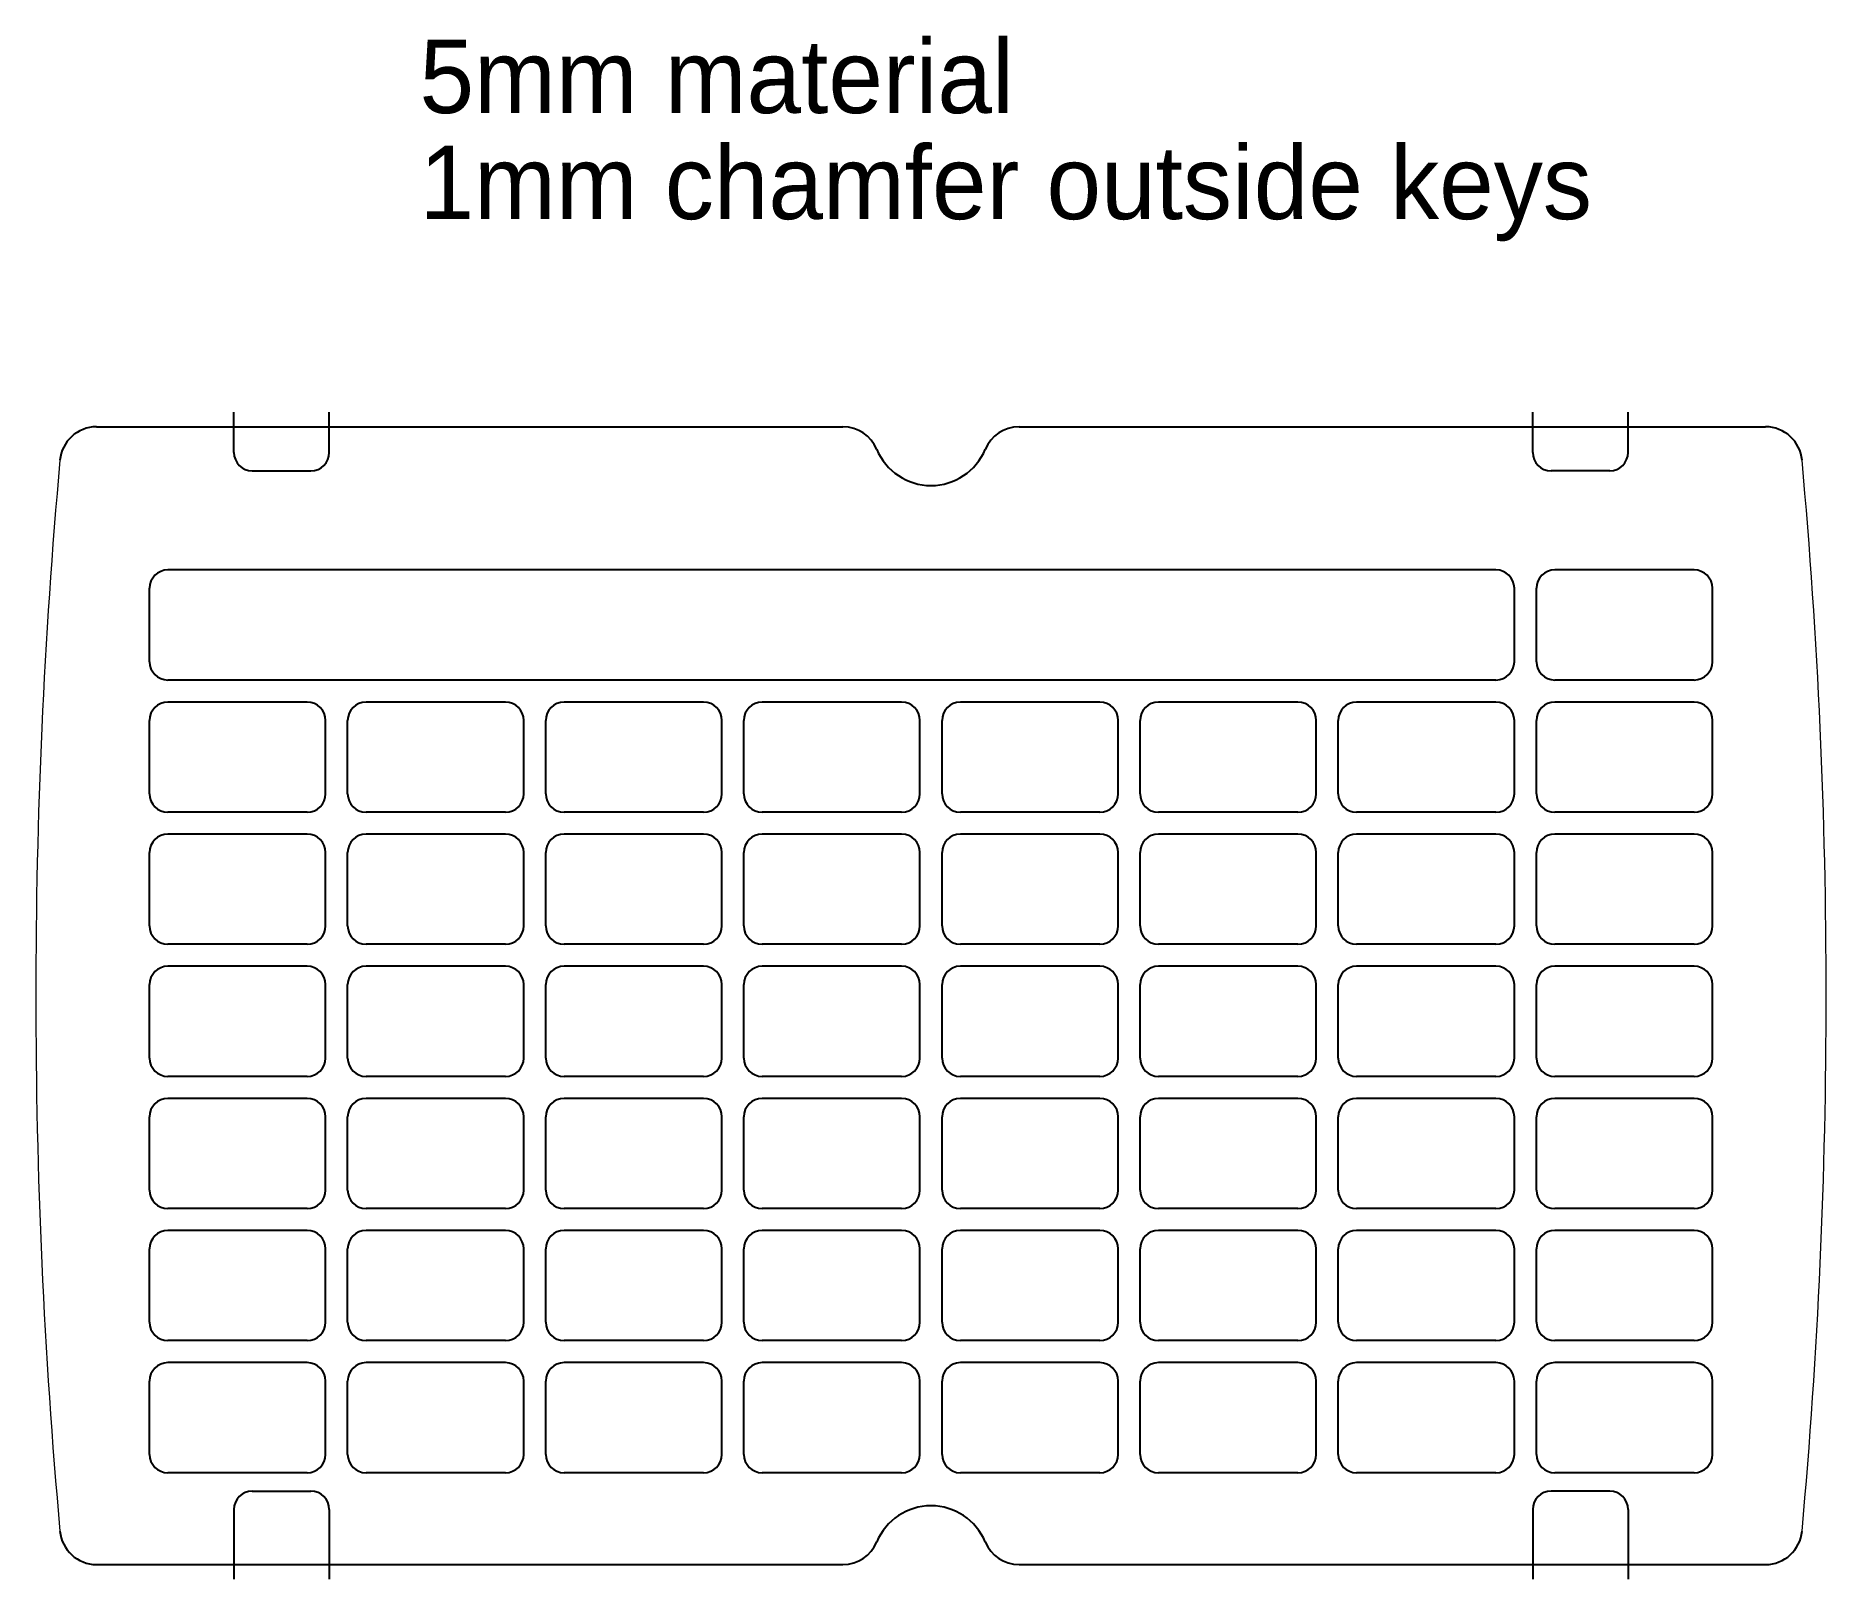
# Model space of a CAD drawing. Header units: millimetres. Extents: x -122 to 122, y -80 to 131.
import ezdxf

# ---------------------------------------------------------------- set-up
doc = ezdxf.new("R2010")
doc.units = ezdxf.units.MM
doc.layers.add('1mm deep', color=6, linetype='Continuous')
doc.layers.add('slots', color=4, linetype='Continuous')

msp = doc.modelspace()

# ---------------------------------------------------------------- linework, layer by layer
for p, q in [((-113.73, 77.5), (-12, 77.5)), ((12, 77.5), (113.73, 77.5)), ((-113.73, -77.5), (-12, -77.5)), ((12, -77.5), (113.73, -77.5)), ((12, -77.5), (113.73, -77.5))]:
    msp.add_line(p, q)
for centre, radius, start, end in [((-113.73, 72.5), 5, 90, 174.8394), ((-12, 72.5), 5, 22.6199, 90), ((12, 72.5), 5, 90, 157.3801), ((113.73, 72.5), 5, 5.1606, 90), ((0, 77.5), 8, 202.6199, 337.3801), ((0, -77.5), 8, 22.6199, 157.3801), ((-113.73, -72.5), 5, 185.1606, 270), ((113.73, -72.5), 5, 270, 354.8394), ((-12, -72.5), 5, 270, 337.3801), ((12, -72.5), 5, 202.6199, 270)]:
    msp.add_arc(centre, radius, start, end)
at = {"color": 7, "linetype": 'Continuous', "lineweight": 15}
for centre, start, end in [((689.03, 0), 174.83945, 185.16055), ((-689.03, 0), 354.83945, 5.16055)]:
    msp.add_arc(centre, 811.03, start, end, dxfattribs=at)
at = {"layer": '1mm deep'}
for p, q in [((-95, 74), (-95, 79.5)), ((-82, 74), (-82, 79.5)), ((82, 74), (82, 79.5)), ((95, 74), (95, 79.5)), ((-92.5, 71.5), (-84.5, 71.5)), ((92.5, 71.5), (84.5, 71.5)), ((-92.5, -67.5), (-84.5, -67.5)), ((92.5, -67.5), (84.5, -67.5)), ((-95, -70), (-95, -79.5)), ((-82, -70), (-82, -79.5)), ((82, -70), (82, -79.5)), ((95, -70), (95, -79.5))]:
    msp.add_line(p, q, dxfattribs=at)
for centre, start, end in [((-92.5, 74), 180, 270), ((-84.5, 74), 270, 0), ((84.5, 74), 180, 270), ((92.5, 74), 270, 0), ((-92.5, -70), 90, 180), ((-84.5, -70), 0, 90), ((84.5, -70), 90, 180), ((92.5, -70), 0, 90)]:
    msp.add_arc(centre, 2.5, start, end, dxfattribs=at)
at = {"layer": 'slots'}
for p, q in [((77, 58), (-104, 58)), ((104, 58), (85, 58)), ((-106.5, 45.5), (-106.5, 55.5)), ((79.5, 45.5), (79.5, 55.5)), ((82.5, 45.5), (82.5, 55.5)), ((106.5, 45.5), (106.5, 55.5)), ((77, 43), (-104, 43)), ((104, 43), (85, 43)), ((-85, 40), (-104, 40)), ((-58, 40), (-77, 40)), ((-31, 40), (-50, 40)), ((-4, 40), (-23, 40)), ((23, 40), (4, 40)), ((50, 40), (31, 40)), ((77, 40), (58, 40)), ((104, 40), (85, 40)), ((-106.5, 27.5), (-106.5, 37.5)), ((-82.5, 27.5), (-82.5, 37.5)), ((-79.5, 27.5), (-79.5, 37.5)), ((-55.5, 27.5), (-55.5, 37.5)), ((-52.5, 27.5), (-52.5, 37.5)), ((-28.5, 27.5), (-28.5, 37.5)), ((-25.5, 27.5), (-25.5, 37.5)), ((-1.5, 27.5), (-1.5, 37.5)), ((1.5, 27.5), (1.5, 37.5)), ((25.5, 27.5), (25.5, 37.5)), ((28.5, 27.5), (28.5, 37.5)), ((52.5, 27.5), (52.5, 37.5)), ((55.5, 27.5), (55.5, 37.5)), ((79.5, 27.5), (79.5, 37.5)), ((82.5, 27.5), (82.5, 37.5)), ((106.5, 27.5), (106.5, 37.5)), ((-85, 25), (-104, 25)), ((-58, 25), (-77, 25)), ((-31, 25), (-50, 25)), ((-4, 25), (-23, 25)), ((23, 25), (4, 25)), ((50, 25), (31, 25)), ((77, 25), (58, 25)), ((104, 25), (85, 25)), ((-85, 22), (-104, 22)), ((-58, 22), (-77, 22)), ((-31, 22), (-50, 22)), ((-4, 22), (-23, 22)), ((23, 22), (4, 22)), ((50, 22), (31, 22)), ((77, 22), (58, 22)), ((104, 22), (85, 22)), ((-106.5, 9.5), (-106.5, 19.5)), ((-82.5, 9.5), (-82.5, 19.5)), ((-79.5, 9.5), (-79.5, 19.5)), ((-55.5, 9.5), (-55.5, 19.5)), ((-52.5, 9.5), (-52.5, 19.5)), ((-28.5, 9.5), (-28.5, 19.5)), ((-25.5, 9.5), (-25.5, 19.5)), ((-1.5, 9.5), (-1.5, 19.5)), ((1.5, 9.5), (1.5, 19.5)), ((25.5, 9.5), (25.5, 19.5)), ((28.5, 9.5), (28.5, 19.5)), ((52.5, 9.5), (52.5, 19.5)), ((55.5, 9.5), (55.5, 19.5)), ((79.5, 9.5), (79.5, 19.5)), ((82.5, 9.5), (82.5, 19.5)), ((106.5, 9.5), (106.5, 19.5)), ((-85, 7), (-104, 7)), ((-58, 7), (-77, 7)), ((-31, 7), (-50, 7)), ((-4, 7), (-23, 7)), ((23, 7), (4, 7)), ((50, 7), (31, 7)), ((77, 7), (58, 7)), ((104, 7), (85, 7)), ((-85, 4), (-104, 4)), ((-58, 4), (-77, 4)), ((-31, 4), (-50, 4)), ((-4, 4), (-23, 4)), ((23, 4), (4, 4)), ((50, 4), (31, 4)), ((77, 4), (58, 4)), ((104, 4), (85, 4)), ((-106.5, -8.5), (-106.5, 1.5)), ((-82.5, -8.5), (-82.5, 1.5)), ((-79.5, -8.5), (-79.5, 1.5)), ((-55.5, -8.5), (-55.5, 1.5)), ((-52.5, -8.5), (-52.5, 1.5)), ((-28.5, -8.5), (-28.5, 1.5)), ((-25.5, -8.5), (-25.5, 1.5)), ((-1.5, -8.5), (-1.5, 1.5)), ((1.5, -8.5), (1.5, 1.5)), ((25.5, -8.5), (25.5, 1.5)), ((28.5, -8.5), (28.5, 1.5)), ((52.5, -8.5), (52.5, 1.5)), ((55.5, -8.5), (55.5, 1.5)), ((79.5, -8.5), (79.5, 1.5)), ((82.5, -8.5), (82.5, 1.5)), ((106.5, -8.5), (106.5, 1.5)), ((-85, -11), (-104, -11)), ((-58, -11), (-77, -11)), ((-31, -11), (-50, -11)), ((-4, -11), (-23, -11)), ((23, -11), (4, -11)), ((50, -11), (31, -11)), ((77, -11), (58, -11)), ((104, -11), (85, -11)), ((-85, -14), (-104, -14)), ((-58, -14), (-77, -14)), ((-31, -14), (-50, -14)), ((-4, -14), (-23, -14)), ((23, -14), (4, -14)), ((50, -14), (31, -14)), ((77, -14), (58, -14)), ((104, -14), (85, -14)), ((-106.5, -26.5), (-106.5, -16.5)), ((-82.5, -26.5), (-82.5, -16.5)), ((-79.5, -26.5), (-79.5, -16.5)), ((-55.5, -26.5), (-55.5, -16.5)), ((-52.5, -26.5), (-52.5, -16.5)), ((-28.5, -26.5), (-28.5, -16.5)), ((-25.5, -26.5), (-25.5, -16.5)), ((-1.5, -26.5), (-1.5, -16.5)), ((1.5, -26.5), (1.5, -16.5)), ((25.5, -26.5), (25.5, -16.5)), ((28.5, -26.5), (28.5, -16.5)), ((52.5, -26.5), (52.5, -16.5)), ((55.5, -26.5), (55.5, -16.5)), ((79.5, -26.5), (79.5, -16.5)), ((82.5, -26.5), (82.5, -16.5)), ((106.5, -26.5), (106.5, -16.5)), ((-85, -29), (-104, -29)), ((-58, -29), (-77, -29)), ((-31, -29), (-50, -29)), ((-4, -29), (-23, -29)), ((23, -29), (4, -29)), ((50, -29), (31, -29)), ((77, -29), (58, -29)), ((104, -29), (85, -29)), ((-85, -32), (-104, -32)), ((-58, -32), (-77, -32)), ((-31, -32), (-50, -32)), ((-4, -32), (-23, -32)), ((23, -32), (4, -32)), ((50, -32), (31, -32)), ((77, -32), (58, -32)), ((104, -32), (85, -32)), ((-106.5, -44.5), (-106.5, -34.5)), ((-82.5, -44.5), (-82.5, -34.5)), ((-79.5, -44.5), (-79.5, -34.5)), ((-55.5, -44.5), (-55.5, -34.5)), ((-52.5, -44.5), (-52.5, -34.5)), ((-28.5, -44.5), (-28.5, -34.5)), ((-25.5, -44.5), (-25.5, -34.5)), ((-1.5, -44.5), (-1.5, -34.5)), ((1.5, -44.5), (1.5, -34.5)), ((25.5, -44.5), (25.5, -34.5)), ((28.5, -44.5), (28.5, -34.5)), ((52.5, -44.5), (52.5, -34.5)), ((55.5, -44.5), (55.5, -34.5)), ((79.5, -44.5), (79.5, -34.5)), ((82.5, -44.5), (82.5, -34.5)), ((106.5, -44.5), (106.5, -34.5)), ((-85, -47), (-104, -47)), ((-58, -47), (-77, -47)), ((-31, -47), (-50, -47)), ((-4, -47), (-23, -47)), ((23, -47), (4, -47)), ((50, -47), (31, -47)), ((77, -47), (58, -47)), ((104, -47), (85, -47)), ((-85, -50), (-104, -50)), ((-58, -50), (-77, -50)), ((-31, -50), (-50, -50)), ((-4, -50), (-23, -50)), ((23, -50), (4, -50)), ((50, -50), (31, -50)), ((77, -50), (58, -50)), ((104, -50), (85, -50)), ((-106.5, -62.5), (-106.5, -52.5)), ((-82.5, -62.5), (-82.5, -52.5)), ((-79.5, -62.5), (-79.5, -52.5)), ((-55.5, -62.5), (-55.5, -52.5)), ((-52.5, -62.5), (-52.5, -52.5)), ((-28.5, -62.5), (-28.5, -52.5)), ((-25.5, -62.5), (-25.5, -52.5)), ((-1.5, -62.5), (-1.5, -52.5)), ((1.5, -62.5), (1.5, -52.5)), ((25.5, -62.5), (25.5, -52.5)), ((28.5, -62.5), (28.5, -52.5)), ((52.5, -62.5), (52.5, -52.5)), ((55.5, -62.5), (55.5, -52.5)), ((79.5, -62.5), (79.5, -52.5)), ((82.5, -62.5), (82.5, -52.5)), ((106.5, -62.5), (106.5, -52.5)), ((-85, -65), (-104, -65)), ((-58, -65), (-77, -65)), ((-31, -65), (-50, -65)), ((-4, -65), (-23, -65)), ((23, -65), (4, -65)), ((50, -65), (31, -65)), ((77, -65), (58, -65)), ((104, -65), (85, -65))]:
    msp.add_line(p, q, dxfattribs=at)
for centre, start, end in [((-104, 55.5), 90, 180), ((77, 55.5), 0, 90), ((85, 55.5), 90, 180), ((104, 55.5), 0, 90), ((-104, 45.5), 180, 270), ((77, 45.5), 270, 0), ((85, 45.5), 180, 270), ((104, 45.5), 270, 0), ((-104, 37.5), 90, 180), ((-85, 37.5), 0, 90), ((-77, 37.5), 90, 180), ((-58, 37.5), 0, 90), ((-50, 37.5), 90, 180), ((-31, 37.5), 0, 90), ((-23, 37.5), 90, 180), ((-4, 37.5), 0, 90), ((4, 37.5), 90, 180), ((23, 37.5), 0, 90), ((31, 37.5), 90, 180), ((50, 37.5), 0, 90), ((58, 37.5), 90, 180), ((77, 37.5), 0, 90), ((85, 37.5), 90, 180), ((104, 37.5), 0, 90), ((-104, 27.5), 180, 270), ((-85, 27.5), 270, 0), ((-77, 27.5), 180, 270), ((-58, 27.5), 270, 0), ((-50, 27.5), 180, 270), ((-31, 27.5), 270, 0), ((-23, 27.5), 180, 270), ((-4, 27.5), 270, 0), ((4, 27.5), 180, 270), ((23, 27.5), 270, 0), ((31, 27.5), 180, 270), ((50, 27.5), 270, 0), ((58, 27.5), 180, 270), ((77, 27.5), 270, 0), ((85, 27.5), 180, 270), ((104, 27.5), 270, 0), ((-104, 19.5), 90, 180), ((-85, 19.5), 0, 90), ((-77, 19.5), 90, 180), ((-58, 19.5), 0, 90), ((-50, 19.5), 90, 180), ((-31, 19.5), 0, 90), ((-23, 19.5), 90, 180), ((-4, 19.5), 0, 90), ((4, 19.5), 90, 180), ((23, 19.5), 0, 90), ((31, 19.5), 90, 180), ((50, 19.5), 0, 90), ((58, 19.5), 90, 180), ((77, 19.5), 0, 90), ((85, 19.5), 90, 180), ((104, 19.5), 0, 90), ((-104, 9.5), 180, 270), ((-85, 9.5), 270, 0), ((-77, 9.5), 180, 270), ((-58, 9.5), 270, 0), ((-50, 9.5), 180, 270), ((-31, 9.5), 270, 0), ((-23, 9.5), 180, 270), ((-4, 9.5), 270, 0), ((4, 9.5), 180, 270), ((23, 9.5), 270, 0), ((31, 9.5), 180, 270), ((50, 9.5), 270, 0), ((58, 9.5), 180, 270), ((77, 9.5), 270, 0), ((85, 9.5), 180, 270), ((104, 9.5), 270, 0), ((-104, 1.5), 90, 180), ((-85, 1.5), 0, 90), ((-77, 1.5), 90, 180), ((-58, 1.5), 0, 90), ((-50, 1.5), 90, 180), ((-31, 1.5), 0, 90), ((-23, 1.5), 90, 180), ((-4, 1.5), 0, 90), ((4, 1.5), 90, 180), ((23, 1.5), 0, 90), ((31, 1.5), 90, 180), ((50, 1.5), 0, 90), ((58, 1.5), 90, 180), ((77, 1.5), 0, 90), ((85, 1.5), 90, 180), ((104, 1.5), 0, 90), ((-104, -8.5), 180, 270), ((-85, -8.5), 270, 0), ((-77, -8.5), 180, 270), ((-58, -8.5), 270, 0), ((-50, -8.5), 180, 270), ((-31, -8.5), 270, 0), ((-23, -8.5), 180, 270), ((-4, -8.5), 270, 0), ((4, -8.5), 180, 270), ((23, -8.5), 270, 0), ((31, -8.5), 180, 270), ((50, -8.5), 270, 0), ((58, -8.5), 180, 270), ((77, -8.5), 270, 0), ((85, -8.5), 180, 270), ((104, -8.5), 270, 0), ((-104, -16.5), 90, 180), ((-85, -16.5), 0, 90), ((-77, -16.5), 90, 180), ((-58, -16.5), 0, 90), ((-50, -16.5), 90, 180), ((-31, -16.5), 0, 90), ((-23, -16.5), 90, 180), ((-4, -16.5), 0, 90), ((4, -16.5), 90, 180), ((23, -16.5), 0, 90), ((31, -16.5), 90, 180), ((50, -16.5), 0, 90), ((58, -16.5), 90, 180), ((77, -16.5), 0, 90), ((85, -16.5), 90, 180), ((104, -16.5), 0, 90), ((-104, -26.5), 180, 270), ((-85, -26.5), 270, 0), ((-77, -26.5), 180, 270), ((-58, -26.5), 270, 0), ((-50, -26.5), 180, 270), ((-31, -26.5), 270, 0), ((-23, -26.5), 180, 270), ((-4, -26.5), 270, 0), ((4, -26.5), 180, 270), ((23, -26.5), 270, 0), ((31, -26.5), 180, 270), ((50, -26.5), 270, 0), ((58, -26.5), 180, 270), ((77, -26.5), 270, 0), ((85, -26.5), 180, 270), ((104, -26.5), 270, 0), ((-104, -34.5), 90, 180), ((-85, -34.5), 0, 90), ((-77, -34.5), 90, 180), ((-58, -34.5), 0, 90), ((-50, -34.5), 90, 180), ((-31, -34.5), 0, 90), ((-23, -34.5), 90, 180), ((-4, -34.5), 0, 90), ((4, -34.5), 90, 180), ((23, -34.5), 0, 90), ((31, -34.5), 90, 180), ((50, -34.5), 0, 90), ((58, -34.5), 90, 180), ((77, -34.5), 0, 90), ((85, -34.5), 90, 180), ((104, -34.5), 0, 90), ((-104, -44.5), 180, 270), ((-85, -44.5), 270, 0), ((-77, -44.5), 180, 270), ((-58, -44.5), 270, 0), ((-50, -44.5), 180, 270), ((-31, -44.5), 270, 0), ((-23, -44.5), 180, 270), ((-4, -44.5), 270, 0), ((4, -44.5), 180, 270), ((23, -44.5), 270, 0), ((31, -44.5), 180, 270), ((50, -44.5), 270, 0), ((58, -44.5), 180, 270), ((77, -44.5), 270, 0), ((85, -44.5), 180, 270), ((104, -44.5), 270, 0), ((-104, -52.5), 90, 180), ((-85, -52.5), 0, 90), ((-77, -52.5), 90, 180), ((-58, -52.5), 0, 90), ((-50, -52.5), 90, 180), ((-31, -52.5), 0, 90), ((-23, -52.5), 90, 180), ((-4, -52.5), 0, 90), ((4, -52.5), 90, 180), ((23, -52.5), 0, 90), ((31, -52.5), 90, 180), ((50, -52.5), 0, 90), ((58, -52.5), 90, 180), ((77, -52.5), 0, 90), ((85, -52.5), 90, 180), ((104, -52.5), 0, 90), ((-104, -62.5), 180, 270), ((-85, -62.5), 270, 0), ((-77, -62.5), 180, 270), ((-58, -62.5), 270, 0), ((-50, -62.5), 180, 270), ((-31, -62.5), 270, 0), ((-23, -62.5), 180, 270), ((-4, -62.5), 270, 0), ((4, -62.5), 180, 270), ((23, -62.5), 270, 0), ((31, -62.5), 180, 270), ((50, -62.5), 270, 0), ((58, -62.5), 180, 270), ((77, -62.5), 270, 0), ((85, -62.5), 180, 270), ((104, -62.5), 270, 0)]:
    msp.add_arc(centre, 2.5, start, end, dxfattribs=at)

# ---------------------------------------------------------------- texts
for s, p in [('5mm material', (-69.71, 120.24)), ('1mm chamfer outside keys', (-69.71, 105.79))]:
    msp.add_text(s, height=10).set_placement(p)

doc.saveas('drawing.dxf')
